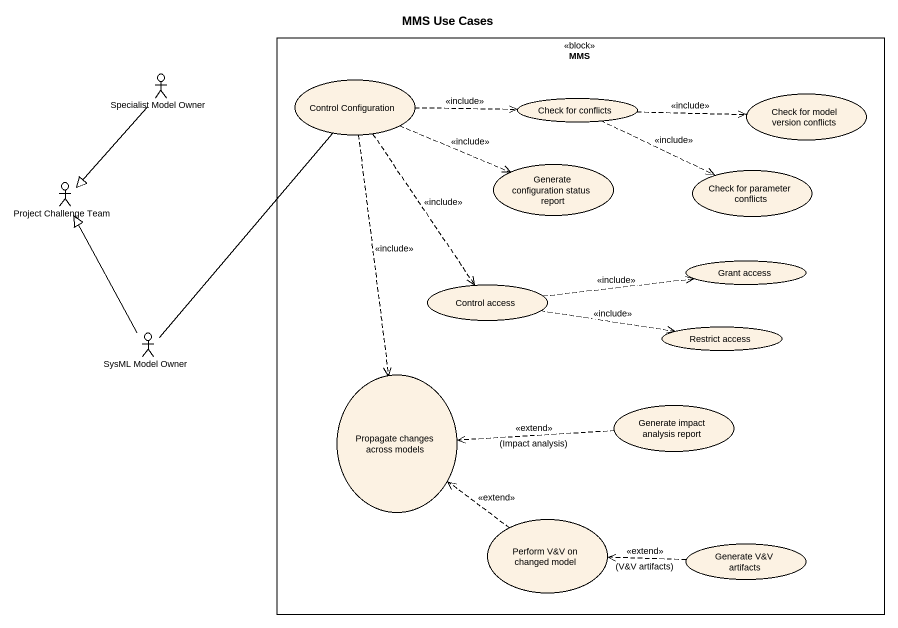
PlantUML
@startuml
title MMS Use Cases
rectangle MMS <<block>> {
  usecase "Control Configuration" as Control_Configuration
  usecase "Check for conflicts" as Check_for_conflicts
  usecase "Check for model version conflicts" as Check_for_model_version
  usecase "Generate configuration status report" as Generate_configuration
  usecase "Check for parameter conflicts" as Check_for_parameter
  usecase "Grant access" as Grant_access
  usecase "Control access" as Control_access
  usecase "Restrict access" as Restrict_access
  usecase "Propagate changes across models" as Propagate_changes_across
  usecase "Generate impact analysis report" as Generate_impact_analysis
  usecase "Perform V&V on changed model" as Perform_V_V_on_changed_model
  usecase "Generate V&V artifacts" as Generate_V_V_artifacts
}
actor "Specialist Model Owner" as Specialist_Model_Owner
actor "Project Challenge Team" as Project_Challenge_Team
actor "SysML Model Owner" as SysML_Model_Owner
Specialist_Model_Owner --|> Project_Challenge_Team
Control_Configuration .right.> Check_for_conflicts : <<include>>
Control_Configuration .right.> Generate_configuration : <<include>>
Control_Configuration ..> Control_access : <<include>>
Control_Configuration ..> Propagate_changes_across : <<include>>
Check_for_conflicts .right.> Check_for_model_version : <<include>>
Check_for_conflicts .right.> Check_for_parameter : <<include>>
Control_access .right.> Grant_access : <<include>>
Control_access .right.> Restrict_access : <<include>>
SysML_Model_Owner -up- Control_Configuration
SysML_Model_Owner -up-|> Project_Challenge_Team
Generate_impact_analysis .left.> Propagate_changes_across : <<extend>>\n(Impact analysis)
Perform_V_V_on_changed_model .up.> Propagate_changes_across : <<extend>>
Generate_V_V_artifacts .left.> Perform_V_V_on_changed_model : <<extend>>\n(V&V artifacts)
@enduml
